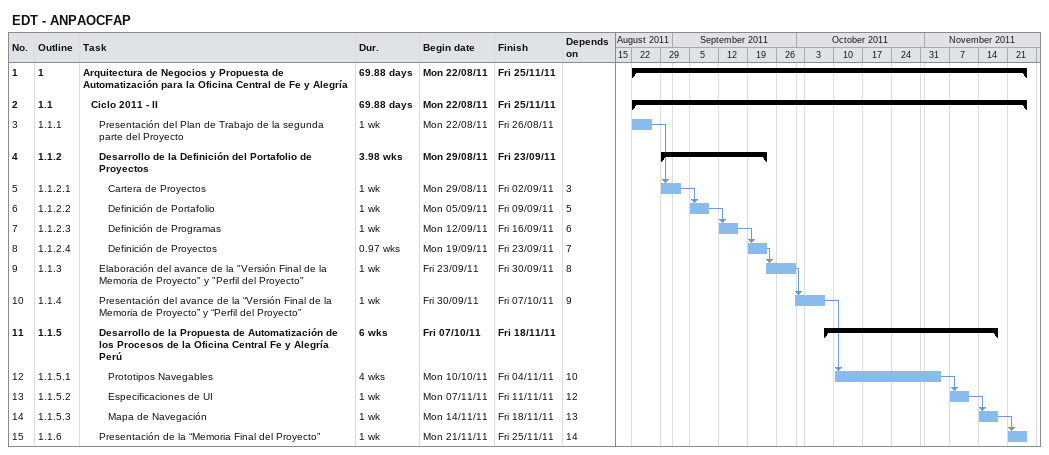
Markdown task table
EDT - ANPAOCFAP

| ID | WBS | Task | Duration | Start | Finish | Predecessors |
|---|---|---|---|---|---|---|
| 1 | 1 | **Arquitectura de Negocios y Propuesta de Automatización para la Oficina Central de Fe y Alegría** | 69.88d | 2011-08-22 | 2011-11-25 |  |
| 2 | 1.1 | **Ciclo 2011 - II** | 69.88d | 2011-08-22 | 2011-11-25 |  |
| 3 | 1.1.1 | Presentación del Plan de Trabajo de la segunda parte del Proyecto | 1w | 2011-08-22 | 2011-08-26 |  |
| 4 | 1.1.2 | **Desarrollo de la Definición del Portafolio de Proyectos** | 3.98w | 2011-08-29 | 2011-09-23 |  |
| 5 | 1.1.2.1 | Cartera de Proyectos | 1w | 2011-08-29 | 2011-09-02 | 3 |
| 6 | 1.1.2.2 | Definición de Portafolio | 1w | 2011-09-05 | 2011-09-09 | 5 |
| 7 | 1.1.2.3 | Definición de Programas | 1w | 2011-09-12 | 2011-09-16 | 6 |
| 8 | 1.1.2.4 | Definición de Proyectos | 0.97w | 2011-09-19 | 2011-09-23 | 7 |
| 9 | 1.1.3 | Elaboración del avance de la "Versión Final de la Memoria de Proyecto" y "Perfil del Proyecto" | 1w | 2011-09-23 | 2011-09-30 | 8 |
| 10 | 1.1.4 | Presentación del avance de la “Versión Final de la Memoria de Proyecto” y “Perfil del Proyecto” | 1w | 2011-09-30 | 2011-10-07 | 9 |
| 11 | 1.1.5 | **Desarrollo de la Propuesta de Automatización de los Procesos de la Oficina Central Fe y Alegría Perú** | 6w | 2011-10-07 | 2011-11-18 |  |
| 12 | 1.1.5.1 | Prototipos Navegables | 4w | 2011-10-10 | 2011-11-04 | 10 |
| 13 | 1.1.5.2 | Especificaciones de UI | 1w | 2011-11-07 | 2011-11-11 | 12 |
| 14 | 1.1.5.3 | Mapa de Navegación | 1w | 2011-11-14 | 2011-11-18 | 13 |
| 15 | 1.1.6 | Presentación de la “Memoria Final del Proyecto” | 1w | 2011-11-21 | 2011-11-25 | 14 |
